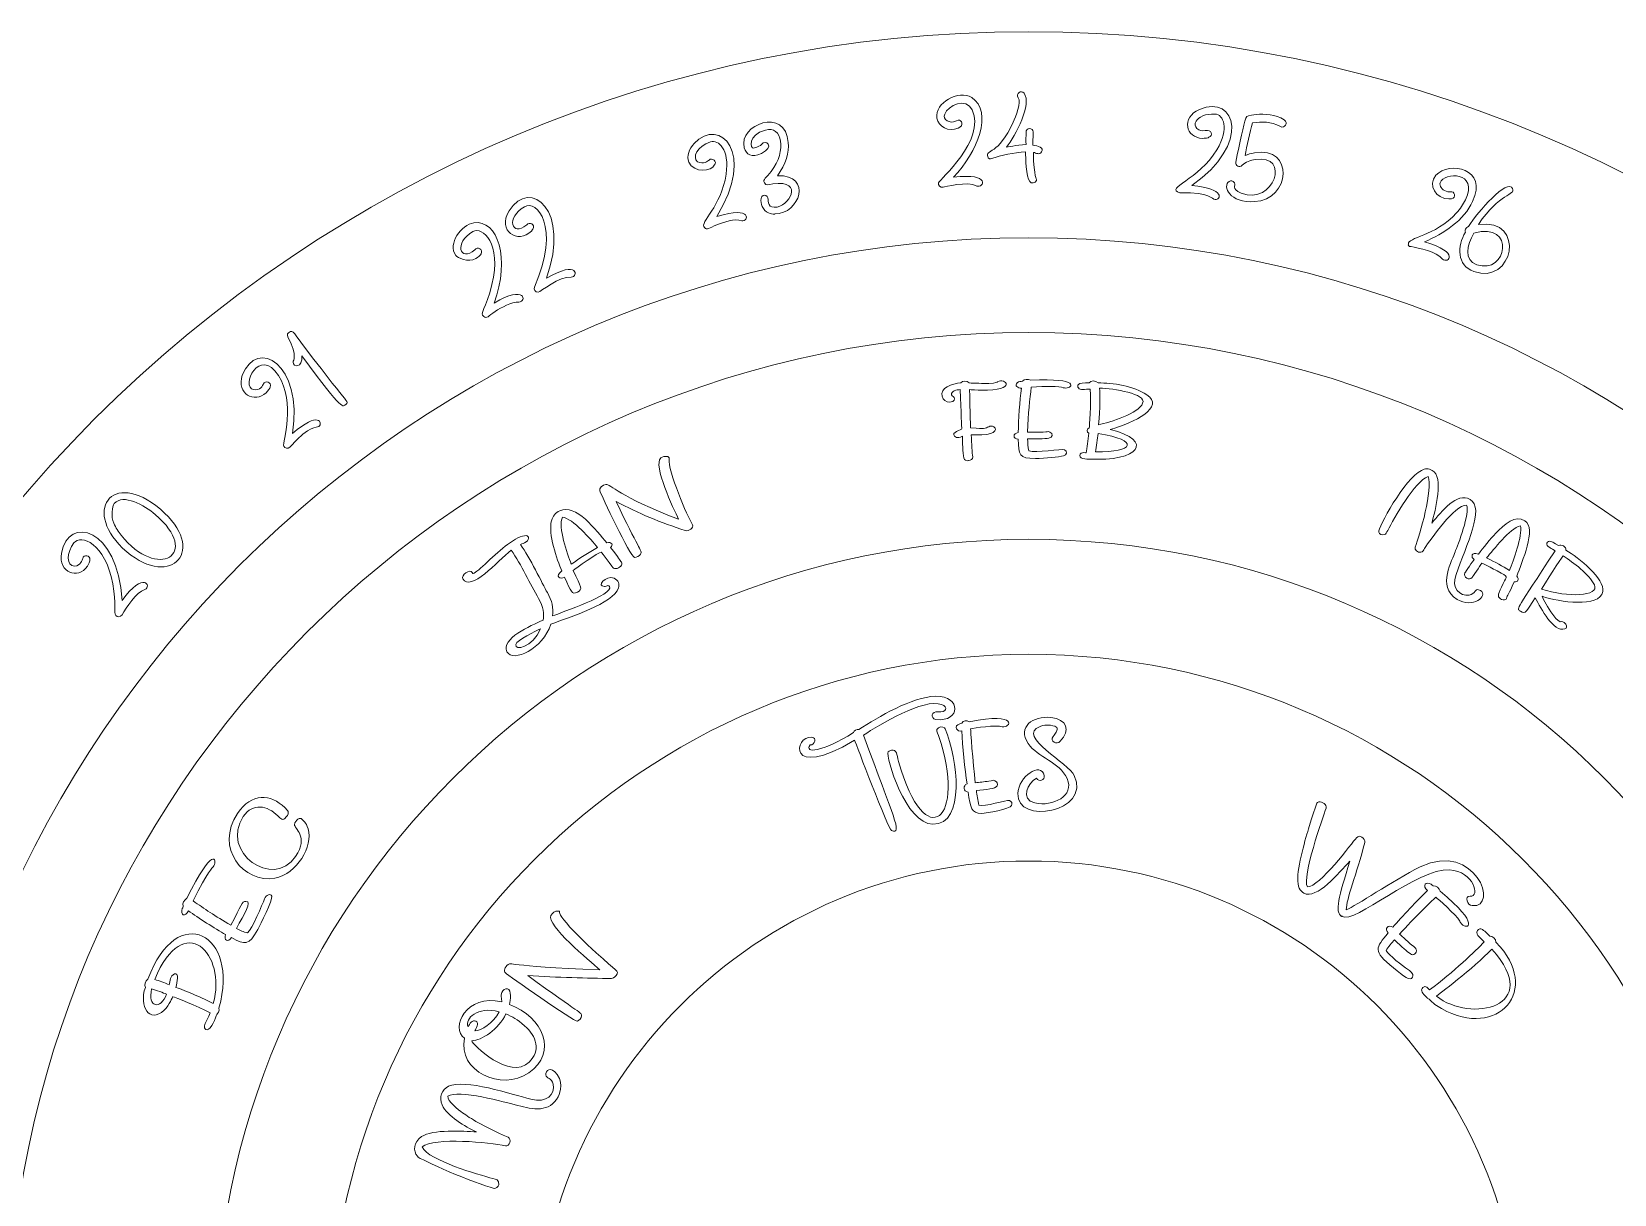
# Model space of a CAD drawing. Header units: inches. Extents: x 0.4 to 23.6, y -0.3 to 8.3.
# Drawn here: x 6.09 to 10.333, y 4.427 to 7.544 of the extents above; entities that cross this region are included whole.
import ezdxf

# ---------------------------------------------------------------- set-up
doc = ezdxf.new("R2010")
doc.units = ezdxf.units.IN
doc.header["$MEASUREMENT"] = 0
doc.layers.add('_U+0421_U+043B_U+043E_U+0439 1', color=7, linetype='Continuous')

msp = doc.modelspace()

# ---------------------------------------------------------------- linework, layer by layer
at = {"layer": '_U+0421_U+043B_U+043E_U+0439 1', "color": 1, "lineweight": 9, "true_color": 0xff0000}
for points in [[(8.7625, 0.4556), (6.8083, 0.4556), (5.2181, 2.0458), (5.2181, 4), (5.2181, 5.9542), (6.8083, 7.5444), (8.7625, 7.5444), (10.7167, 7.5444), (12.3083, 5.9542), (12.3083, 4), (12.3083, 2.0458), (10.7181, 0.4556), (8.7625, 0.4556)], [(8.7625, 6.9917), (7.1125, 6.9917), (5.7708, 5.65), (5.7708, 4), (5.7708, 2.35), (7.1125, 1.0083), (8.7625, 1.0083), (10.4125, 1.0083), (11.7542, 2.35), (11.7542, 4), (11.7542, 5.65), (10.4125, 6.9917), (8.7625, 6.9917)], [(8.7625, 1.2625), (7.2528, 1.2625), (6.025, 2.4903), (6.025, 4), (6.025, 5.5097), (7.2542, 6.7375), (8.7625, 6.7375), (10.2722, 6.7375), (11.5, 5.5097), (11.5, 4), (11.5, 2.4903), (10.2722, 1.2625), (8.7625, 1.2625)], [(8.7625, 6.1833), (7.5583, 6.1833), (6.5792, 5.2042), (6.5792, 4), (6.5792, 2.7958), (7.5583, 1.8167), (8.7625, 1.8167), (9.9667, 1.8167), (10.9458, 2.7958), (10.9458, 4), (10.9458, 5.2042), (9.9667, 6.1833), (8.7625, 6.1833)], [(8.7625, 2.125), (7.7292, 2.125), (6.8875, 2.9667), (6.8875, 4), (6.8875, 5.0333), (7.7292, 5.875), (8.7625, 5.875), (9.7958, 5.875), (10.6375, 5.0333), (10.6375, 4), (10.6375, 2.9667), (9.7972, 2.125), (8.7625, 2.125)], [(8.7625, 5.3208), (8.0333, 5.3208), (7.4417, 4.7278), (7.4417, 4), (7.4417, 3.2722), (8.0347, 2.6792), (8.7625, 2.6792), (9.4917, 2.6792), (10.0833, 3.2722), (10.0833, 4), (10.0833, 4.7278), (9.4917, 5.3208), (8.7625, 5.3208)]]:
    msp.add_open_spline(points, degree=3, knots=[0, 0, 0, 0, 1, 1, 1, 2, 2, 2, 3, 3, 3, 4, 4, 4, 4], dxfattribs=at)
at = {"layer": '_U+0421_U+043B_U+043E_U+0439 1', "lineweight": 0}
for points, knots in [([(8.5736, 7.2861), (8.5778, 7.2875), (8.5792, 7.2889), (8.5792, 7.2889), (8.5903, 7.2972), (8.5792, 7.3125), (8.5694, 7.3056), (8.5694, 7.3056), (8.5681, 7.3056), (8.5667, 7.3042), (8.5514, 7.2972), (8.5306, 7.3083), (8.5375, 7.3236), (8.5458, 7.3458), (8.5958, 7.3694), (8.6111, 7.3347), (8.6486, 7.2528), (8.5222, 7.1472), (8.5208, 7.1389), (8.5194, 7.1333), (8.525, 7.125), (8.5333, 7.1278), (8.5347, 7.1278), (8.6, 7.1444), (8.6236, 7.1306), (8.6403, 7.1236), (8.6653, 7.1667), (8.5611, 7.1542), (8.625, 7.2208), (8.6681, 7.3292), (8.6097, 7.3681), (8.575, 7.3889), (8.5097, 7.3542), (8.5167, 7.3125), (8.5194, 7.2889), (8.5486, 7.275), (8.5736, 7.2861)], [0, 0, 0, 0, 1, 1, 1, 2, 2, 2, 3, 3, 3, 4, 4, 4, 5, 5, 5, 6, 6, 6, 7, 7, 7, 8, 8, 8, 9, 9, 9, 10, 10, 10, 11, 11, 11, 12, 12, 12, 12]), ([(8.6625, 7.2042), (8.6889, 7.2125), (8.7222, 7.2208), (8.7542, 7.2222), (8.7542, 7.2083), (8.7556, 7.1542), (8.7653, 7.1431), (8.7694, 7.1361), (8.7806, 7.1375), (8.7833, 7.1458), (8.7847, 7.1514), (8.7764, 7.15), (8.775, 7.2208), (8.7819, 7.2194), (8.7917, 7.2125), (8.7972, 7.2222), (8.8042, 7.2333), (8.7875, 7.2389), (8.7736, 7.2403), (8.7736, 7.2625), (8.7764, 7.275), (8.7722, 7.2819), (8.7681, 7.2861), (8.7611, 7.2861), (8.7583, 7.2819), (8.7542, 7.2778), (8.7556, 7.2722), (8.7556, 7.2694), (8.7556, 7.2569), (8.7542, 7.2667), (8.7556, 7.2417), (8.7292, 7.2403), (8.7042, 7.2347), (8.7028, 7.2347), (8.7278, 7.2653), (8.7722, 7.3514), (8.75, 7.3792), (8.7431, 7.3889), (8.7264, 7.3792), (8.7347, 7.3667), (8.7431, 7.3569), (8.7278, 7.3153), (8.7208, 7.3014), (8.6819, 7.2139), (8.6458, 7.2278), (8.6528, 7.2097), (8.6528, 7.2028), (8.6611, 7.2028), (8.6625, 7.2042)], [0, 0, 0, 0, 1, 1, 1, 2, 2, 2, 3, 3, 3, 4, 4, 4, 5, 5, 5, 6, 6, 6, 7, 7, 7, 8, 8, 8, 9, 9, 9, 10, 10, 10, 11, 11, 11, 12, 12, 12, 13, 13, 13, 14, 14, 14, 15, 15, 15, 16, 16, 16, 16]), ([(8.0889, 7.1583), (8.1111, 7.1875), (8.1208, 7.2222), (8.1181, 7.2472), (8.1111, 7.3431), (7.9833, 7.2958), (8, 7.2333), (8.0056, 7.2139), (8.0194, 7.2056), (8.0458, 7.2181), (8.0847, 7.2361), (8.0556, 7.2569), (8.0472, 7.2431), (8.0417, 7.2375), (8.0389, 7.2361), (8.025, 7.2319), (8.0167, 7.2292), (8.0083, 7.2681), (8.0569, 7.2806), (8.1014, 7.2931), (8.1153, 7.2264), (8.0722, 7.1694), (8.0597, 7.1528), (8.0486, 7.1486), (8.0542, 7.1389), (8.0583, 7.1306), (8.0639, 7.1347), (8.0764, 7.1361), (8.1639, 7.1486), (8.1194, 7.0722), (8.0806, 7.0736), (8.0583, 7.0736), (8.0681, 7.0944), (8.0611, 7.1028), (8.0569, 7.1069), (8.0514, 7.1069), (8.0472, 7.1028), (8.0431, 7.0986), (8.0431, 7.0764), (8.0556, 7.0653), (8.0667, 7.0542), (8.0833, 7.0542), (8.0819, 7.0556), (8.1486, 7.0556), (8.1847, 7.1611), (8.0889, 7.1583)], [0, 0, 0, 0, 1, 1, 1, 2, 2, 2, 3, 3, 3, 4, 4, 4, 5, 5, 5, 6, 6, 6, 7, 7, 7, 8, 8, 8, 9, 9, 9, 10, 10, 10, 11, 11, 11, 12, 12, 12, 13, 13, 13, 14, 14, 14, 15, 15, 15, 15]), ([(9.1681, 7.1125), (9.2528, 7.1139), (9.2514, 7.0958), (9.2625, 7.0944), (9.2764, 7.0917), (9.2931, 7.1236), (9.2, 7.1319), (9.3597, 7.2431), (9.3181, 7.3778), (9.2208, 7.3361), (9.1694, 7.3139), (9.1847, 7.2597), (9.2278, 7.2583), (9.2347, 7.2583), (9.2444, 7.2597), (9.2458, 7.2611), (9.2569, 7.2653), (9.2542, 7.2833), (9.2361, 7.2792), (9.2194, 7.275), (9.2014, 7.2903), (9.2111, 7.3042), (9.2181, 7.3153), (9.2361, 7.325), (9.2625, 7.3236), (9.2833, 7.3222), (9.3028, 7.2861), (9.2667, 7.2278), (9.2194, 7.1472), (9.125, 7.125), (9.1681, 7.1125)], [0, 0, 0, 0, 1, 1, 1, 2, 2, 2, 3, 3, 3, 4, 4, 4, 5, 5, 5, 6, 6, 6, 7, 7, 7, 8, 8, 8, 9, 9, 9, 10, 10, 10, 10]), ([(7.9194, 7.1861), (7.9292, 7.1958), (7.9139, 7.2083), (7.9056, 7.2), (7.9014, 7.1972), (7.8917, 7.1875), (7.875, 7.1958), (7.8597, 7.2069), (7.8736, 7.2375), (7.9097, 7.2486), (7.9306, 7.2556), (7.9611, 7.2292), (7.9514, 7.1625), (7.9389, 7.075), (7.8792, 7.0333), (7.8931, 7.0194), (7.9, 7.0111), (7.9056, 7.0181), (7.9264, 7.0264), (7.9444, 7.0333), (7.975, 7.0444), (7.9931, 7.0375), (8.0111, 7.0333), (8.025, 7.0792), (7.9264, 7.0486), (8.0319, 7.2194), (7.9347, 7.3181), (7.8653, 7.2444), (7.8528, 7.2306), (7.8444, 7.2111), (7.8514, 7.1944), (7.8653, 7.1639), (7.9139, 7.1708), (7.9194, 7.1861)], [0, 0, 0, 0, 1, 1, 1, 2, 2, 2, 3, 3, 3, 4, 4, 4, 5, 5, 5, 6, 6, 6, 7, 7, 7, 8, 8, 8, 9, 9, 9, 10, 10, 10, 11, 11, 11, 11]), ([(9.3681, 7.2194), (9.3583, 7.2181), (9.35, 7.2153), (9.3431, 7.2125), (9.3472, 7.2375), (9.3556, 7.275), (9.3625, 7.3), (9.3889, 7.3028), (9.4111, 7.3042), (9.4375, 7.2903), (9.4486, 7.2833), (9.4597, 7.3), (9.4472, 7.3083), (9.4236, 7.3222), (9.3958, 7.325), (9.3722, 7.3222), (9.3528, 7.3194), (9.3472, 7.3194), (9.3444, 7.3125), (9.3389, 7.2931), (9.3278, 7.2486), (9.3181, 7.1944), (9.3167, 7.1847), (9.3278, 7.1792), (9.3347, 7.1861), (9.3431, 7.1944), (9.3583, 7.2), (9.3694, 7.2014), (9.4667, 7.2181), (9.4208, 7.0778), (9.3319, 7.1111), (9.3028, 7.1264), (9.3194, 7.1292), (9.3139, 7.1389), (9.3111, 7.1444), (9.3042, 7.1458), (9.3, 7.1431), (9.2806, 7.1306), (9.3014, 7.0833), (9.3681, 7.0889), (9.4653, 7.0931), (9.475, 7.2389), (9.3681, 7.2194)], [0, 0, 0, 0, 1, 1, 1, 2, 2, 2, 3, 3, 3, 4, 4, 4, 5, 5, 5, 6, 6, 6, 7, 7, 7, 8, 8, 8, 9, 9, 9, 10, 10, 10, 11, 11, 11, 12, 12, 12, 13, 13, 13, 14, 14, 14, 14]), ([(9.7875, 6.9681), (9.8069, 6.9639), (9.8569, 6.9556), (9.8722, 6.9347), (9.8861, 6.9208), (9.9222, 6.9528), (9.8236, 6.9806), (9.8736, 7.0028), (9.9306, 7.0389), (9.9528, 7.0889), (9.9944, 7.1778), (9.8903, 7.1986), (9.8542, 7.1597), (9.8306, 7.1333), (9.8556, 7.0958), (9.8889, 7.0958), (9.8931, 7.0958), (9.8944, 7.0958), (9.8958, 7.0958), (9.9097, 7.0986), (9.9042, 7.1181), (9.8931, 7.1153), (9.8903, 7.1153), (9.8889, 7.1139), (9.8819, 7.1167), (9.8694, 7.1194), (9.8639, 7.1319), (9.8653, 7.1389), (9.8764, 7.1681), (9.9694, 7.1708), (9.9333, 7.0931), (9.9278, 7.0819), (9.9194, 7.0694), (9.9097, 7.0583), (9.85, 6.9944), (9.7778, 6.9931), (9.7806, 6.975), (9.7792, 6.9722), (9.7819, 6.9681), (9.7875, 6.9681)], [0, 0, 0, 0, 1, 1, 1, 2, 2, 2, 3, 3, 3, 4, 4, 4, 5, 5, 5, 6, 6, 6, 7, 7, 7, 8, 8, 8, 9, 9, 9, 10, 10, 10, 11, 11, 11, 12, 12, 12, 13, 13, 13, 13]), ([(7.4292, 7.0097), (7.4319, 7.0139), (7.4333, 7.0139), (7.4333, 7.0153), (7.4403, 7.0278), (7.4236, 7.0361), (7.4167, 7.0264), (7.3764, 6.9917), (7.3597, 7.0472), (7.4111, 7.075), (7.4417, 7.0944), (7.5097, 7.0236), (7.4375, 6.8597), (7.4347, 6.8528), (7.4403, 6.8458), (7.4472, 6.8458), (7.4542, 6.8458), (7.5042, 6.8903), (7.5361, 6.8861), (7.5556, 6.8861), (7.5569, 6.9347), (7.4694, 6.8833), (7.5361, 7.0653), (7.4264, 7.1542), (7.3694, 7.0639), (7.3361, 7.0097), (7.3944, 6.9736), (7.4292, 7.0097)], [0, 0, 0, 0, 1, 1, 1, 2, 2, 2, 3, 3, 3, 4, 4, 4, 5, 5, 5, 6, 6, 6, 7, 7, 7, 8, 8, 8, 9, 9, 9, 9]), ([(9.9417, 7.0222), (9.9653, 7.0611), (10.0472, 7.1528), (10.0597, 7.1236), (10.0681, 7.1056), (10.025, 7.1125), (9.9681, 7.0278), (10.0986, 7.0444), (10.0611, 6.8625), (9.9556, 6.9014), (9.9097, 6.9181), (9.9111, 6.9694), (9.9333, 7.0069), (9.9333, 7.0083), (9.9319, 7.0111), (9.9333, 7.0153), (9.9361, 7.0194), (9.9389, 7.0208), (9.9417, 7.0222)], [0, 0, 0, 0, 1, 1, 1, 2, 2, 2, 3, 3, 3, 4, 4, 4, 5, 5, 5, 6, 6, 6, 6]), ([(7.2806, 6.9361), (7.2847, 6.9389), (7.2944, 6.9458), (7.2944, 6.9486), (7.3014, 6.9611), (7.2847, 6.9694), (7.2778, 6.9597), (7.2375, 6.925), (7.2208, 6.9792), (7.2722, 7.0083), (7.2986, 7.0236), (7.35, 6.9764), (7.3236, 6.8667), (7.3083, 6.8), (7.2889, 6.7889), (7.3014, 6.7806), (7.3097, 6.7736), (7.3139, 6.7819), (7.3319, 6.7944), (7.3486, 6.8042), (7.3764, 6.8208), (7.3958, 6.8194), (7.4167, 6.8194), (7.4153, 6.8681), (7.3292, 6.8167), (7.3736, 6.9361), (7.3389, 7.0417), (7.275, 7.0319), (7.2417, 7.0264), (7.2042, 6.9764), (7.2264, 6.9444), (7.2306, 6.9389), (7.2597, 6.9236), (7.2806, 6.9361)], [0, 0, 0, 0, 1, 1, 1, 2, 2, 2, 3, 3, 3, 4, 4, 4, 5, 5, 5, 6, 6, 6, 7, 7, 7, 8, 8, 8, 9, 9, 9, 10, 10, 10, 11, 11, 11, 11]), ([(9.9556, 7.0042), (9.9375, 6.9708), (9.9278, 6.9333), (9.9639, 6.9194), (10.0444, 6.8917), (10.0708, 7.0361), (9.9556, 7.0042)], [0, 0, 0, 0, 1, 1, 1, 2, 2, 2, 2]), ([(6.7181, 6.5764), (6.7222, 6.5806), (6.7292, 6.5889), (6.7292, 6.5917), (6.7333, 6.6056), (6.7153, 6.6097), (6.7111, 6.6), (6.7083, 6.5958), (6.7028, 6.5819), (6.6847, 6.5847), (6.6486, 6.5917), (6.7, 6.7028), (6.7514, 6.6222), (6.7972, 6.5514), (6.7625, 6.4417), (6.7653, 6.4333), (6.7681, 6.4278), (6.7764, 6.425), (6.7819, 6.4306), (6.8389, 6.4931), (6.8514, 6.4806), (6.8597, 6.4861), (6.8708, 6.4944), (6.8597, 6.5292), (6.7889, 6.4667), (6.8181, 6.6556), (6.6931, 6.7236), (6.6542, 6.6236), (6.6375, 6.5722), (6.6875, 6.5472), (6.7181, 6.5764)], [0, 0, 0, 0, 1, 1, 1, 2, 2, 2, 3, 3, 3, 4, 4, 4, 5, 5, 5, 6, 6, 6, 7, 7, 7, 8, 8, 8, 9, 9, 9, 10, 10, 10, 10]), ([(6.7903, 6.6583), (6.7903, 6.6444), (6.8167, 6.6417), (6.8139, 6.675), (6.9306, 6.5167), (6.9222, 6.5417), (6.9319, 6.5444), (6.9417, 6.5556), (6.9431, 6.5347), (6.7986, 6.7292), (6.7958, 6.7333), (6.7931, 6.7361), (6.7931, 6.7361), (6.7875, 6.7458), (6.7708, 6.7375), (6.7764, 6.7264), (6.8042, 6.6694), (6.7903, 6.6653), (6.7903, 6.6583)], [0, 0, 0, 0, 1, 1, 1, 2, 2, 2, 3, 3, 3, 4, 4, 4, 5, 5, 5, 6, 6, 6, 6]), ([(8.5639, 6.4597), (8.5708, 6.4528), (8.5792, 6.4569), (8.5847, 6.4597), (8.5847, 6.4458), (8.5861, 6.4153), (8.5889, 6.4014), (8.5903, 6.3958), (8.5958, 6.3931), (8.6014, 6.3944), (8.6014, 6.3944), (8.6014, 6.3958), (8.6014, 6.3958), (8.6014, 6.3958), (8.6014, 6.3944), (8.6014, 6.3944), (8.6069, 6.3944), (8.6139, 6.3986), (8.6125, 6.4042), (8.6111, 6.4153), (8.6097, 6.4389), (8.6083, 6.4639), (8.6139, 6.4639), (8.6153, 6.4639), (8.6208, 6.4639), (8.6694, 6.4597), (8.6806, 6.4778), (8.6694, 6.4847), (8.6583, 6.4917), (8.6528, 6.4806), (8.6417, 6.4806), (8.6347, 6.4806), (8.6319, 6.4806), (8.6069, 6.4819), (8.6056, 6.5083), (8.6042, 6.5819), (8.6042, 6.5847), (8.6056, 6.5847), (8.6278, 6.5833), (8.6347, 6.5833), (8.7361, 6.5806), (8.6986, 6.6194), (8.6792, 6.6056), (8.6778, 6.6056), (8.6764, 6.6014), (8.6556, 6.6014), (8.6403, 6.6014), (8.6167, 6.6014), (8.6028, 6.6028), (8.5972, 6.6097), (8.5847, 6.6083), (8.5806, 6.6028), (8.5569, 6.6014), (8.5236, 6.5889), (8.5306, 6.5667), (8.5361, 6.5458), (8.5639, 6.5486), (8.5639, 6.5597), (8.5639, 6.5667), (8.5569, 6.5653), (8.5556, 6.5708), (8.5542, 6.5806), (8.5694, 6.5847), (8.5792, 6.5847), (8.5806, 6.525), (8.5833, 6.4806), (8.5833, 6.4806), (8.5833, 6.4764), (8.5528, 6.4708), (8.5639, 6.4597)], [0, 0, 0, 0, 1, 1, 1, 2, 2, 2, 3, 3, 3, 4, 4, 4, 5, 5, 5, 6, 6, 6, 7, 7, 7, 8, 8, 8, 9, 9, 9, 10, 10, 10, 11, 11, 11, 12, 12, 12, 13, 13, 13, 14, 14, 14, 15, 15, 15, 16, 16, 16, 17, 17, 17, 18, 18, 18, 19, 19, 19, 20, 20, 20, 21, 21, 21, 22, 22, 22, 23, 23, 23, 23]), ([(8.7458, 6.6069), (8.7417, 6.6069), (8.7361, 6.6069), (8.7319, 6.6028), (8.7236, 6.5958), (8.7333, 6.5875), (8.7431, 6.5889), (8.7389, 6.5556), (8.7347, 6.5028), (8.7347, 6.4694), (8.7194, 6.4681), (8.7194, 6.4528), (8.7347, 6.4514), (8.7361, 6.4097), (8.7361, 6.4), (8.7806, 6.4), (8.8069, 6.4), (8.8444, 6.4042), (8.8556, 6.4069), (8.8653, 6.4083), (8.8681, 6.4194), (8.8583, 6.4236), (8.8514, 6.4264), (8.7806, 6.4139), (8.7625, 6.4208), (8.7611, 6.4306), (8.7597, 6.4431), (8.7597, 6.4528), (8.7778, 6.4528), (8.8056, 6.4528), (8.8167, 6.4542), (8.8278, 6.4556), (8.8292, 6.4667), (8.8194, 6.4708), (8.8139, 6.4736), (8.8125, 6.4708), (8.8014, 6.4708), (8.7875, 6.4708), (8.7736, 6.4708), (8.7597, 6.4708), (8.7611, 6.5222), (8.7653, 6.5583), (8.7694, 6.5917), (8.8556, 6.5958), (8.85, 6.5889), (8.8625, 6.5889), (8.8792, 6.5889), (8.9042, 6.6167), (8.7681, 6.6097), (8.7611, 6.6125), (8.75, 6.6139), (8.7458, 6.6069)], [0, 0, 0, 0, 1, 1, 1, 2, 2, 2, 3, 3, 3, 4, 4, 4, 5, 5, 5, 6, 6, 6, 7, 7, 7, 8, 8, 8, 9, 9, 9, 10, 10, 10, 11, 11, 11, 12, 12, 12, 13, 13, 13, 14, 14, 14, 15, 15, 15, 16, 16, 16, 17, 17, 17, 17]), ([(8.9806, 6.4778), (9.1014, 6.4486), (9.0583, 6.3903), (8.9236, 6.3986), (8.9236, 6.3986), (8.9236, 6.3986), (8.9236, 6.3986), (8.9181, 6.3986), (8.9069, 6.3986), (8.9028, 6.4014), (8.8986, 6.4056), (8.8986, 6.4111), (8.9028, 6.4139), (8.9069, 6.4167), (8.9153, 6.4153), (8.9167, 6.4153), (8.9194, 6.4278), (8.9208, 6.45), (8.9236, 6.4681), (8.9181, 6.4708), (8.9167, 6.4792), (8.925, 6.4819), (8.925, 6.4833), (8.9306, 6.5486), (8.9278, 6.5861), (8.9111, 6.5861), (8.9097, 6.5847), (8.9083, 6.5847), (8.8972, 6.5833), (8.8903, 6.5931), (8.8958, 6.5986), (8.9, 6.6028), (8.9097, 6.6028), (8.925, 6.6028), (8.9278, 6.6097), (8.9431, 6.6097), (8.9486, 6.6028), (8.9875, 6.6028), (9.0444, 6.5944), (9.0792, 6.5708), (9.1292, 6.5389), (9.0472, 6.4958), (8.9806, 6.4778)], [0, 0, 0, 0, 1, 1, 1, 2, 2, 2, 3, 3, 3, 4, 4, 4, 5, 5, 5, 6, 6, 6, 7, 7, 7, 8, 8, 8, 9, 9, 9, 10, 10, 10, 11, 11, 11, 12, 12, 12, 13, 13, 13, 14, 14, 14, 14]), ([(8.9528, 6.5889), (8.9542, 6.5708), (8.9542, 6.5361), (8.95, 6.4903), (8.9806, 6.4972), (9.0583, 6.5208), (9.0681, 6.5486), (9.0792, 6.5736), (8.9903, 6.5875), (8.9528, 6.5889)], [0, 0, 0, 0, 1, 1, 1, 2, 2, 2, 3, 3, 3, 3]), ([(8.9486, 6.4667), (8.9472, 6.4528), (8.9444, 6.4319), (8.9417, 6.4181), (9.0458, 6.4153), (9.0625, 6.45), (8.9486, 6.4667)], [0, 0, 0, 0, 1, 1, 1, 2, 2, 2, 2]), ([(7.7056, 6.1347), (7.7111, 6.1347), (7.7194, 6.1389), (7.7222, 6.1431), (7.7278, 6.1528), (7.7153, 6.1597), (7.6569, 6.2847), (7.7153, 6.2528), (7.7778, 6.2278), (7.8417, 6.2069), (7.8514, 6.2042), (7.8653, 6.2139), (7.8611, 6.2222), (7.8486, 6.2431), (7.7944, 6.3681), (7.7986, 6.3986), (7.8, 6.4069), (7.7861, 6.4083), (7.7764, 6.4014), (7.7542, 6.3833), (7.8111, 6.2639), (7.8236, 6.2375), (7.6639, 6.2972), (7.6417, 6.3319), (7.6292, 6.3306), (7.6194, 6.3292), (7.6111, 6.3194), (7.6125, 6.3139), (7.6167, 6.3028), (7.6944, 6.1361), (7.7056, 6.1347)], [0, 0, 0, 0, 1, 1, 1, 2, 2, 2, 3, 3, 3, 4, 4, 4, 5, 5, 5, 6, 6, 6, 7, 7, 7, 8, 8, 8, 9, 9, 9, 10, 10, 10, 10]), ([(6.4347, 6.2639), (6.5625, 6.1556), (6.4653, 6.0486), (6.3444, 6.15), (6.2208, 6.2556), (6.3042, 6.375), (6.4347, 6.2639)], [0, 0, 0, 0, 1, 1, 1, 2, 2, 2, 2]), ([(9.7153, 6.1958), (9.7208, 6.1972), (9.7222, 6.2014), (9.725, 6.2069), (9.7417, 6.2389), (9.7986, 6.3403), (9.8333, 6.3514), (9.8472, 6.3208), (9.8111, 6.1931), (9.7986, 6.1625), (9.7972, 6.1556), (9.8042, 6.1472), (9.8139, 6.1486), (9.8194, 6.15), (9.8208, 6.1542), (9.8236, 6.1583), (9.8403, 6.1847), (9.9056, 6.275), (9.9361, 6.275), (9.9361, 6.275), (9.9361, 6.275), (9.9361, 6.275), (9.9472, 6.2569), (9.9125, 6.1653), (9.9056, 6.15), (9.9014, 6.1292), (9.8528, 6.0569), (9.9111, 6.0222), (9.9528, 5.9972), (9.9958, 6.0319), (9.9736, 6.0458), (9.9583, 6.0556), (9.9611, 6.0361), (9.9431, 6.0333), (9.9194, 6.0306), (9.8944, 6.0514), (9.9083, 6.0889), (9.9361, 6.1694), (9.9861, 6.2667), (9.9458, 6.2903), (9.9111, 6.3111), (9.8694, 6.2583), (9.8431, 6.2264), (9.8528, 6.2611), (9.8764, 6.3514), (9.8444, 6.3681), (9.8347, 6.3736), (9.825, 6.3736), (9.8153, 6.3681), (9.7708, 6.3472), (9.6972, 6.2111), (9.7014, 6.2028), (9.7028, 6.1972), (9.7083, 6.1944), (9.7153, 6.1958)], [0, 0, 0, 0, 1, 1, 1, 2, 2, 2, 3, 3, 3, 4, 4, 4, 5, 5, 5, 6, 6, 6, 7, 7, 7, 8, 8, 8, 9, 9, 9, 10, 10, 10, 11, 11, 11, 12, 12, 12, 13, 13, 13, 14, 14, 14, 15, 15, 15, 16, 16, 16, 17, 17, 17, 18, 18, 18, 18]), ([(6.3292, 6.1944), (6.4278, 6.0708), (6.5458, 6.1431), (6.4208, 6.25), (6.3917, 6.275), (6.3347, 6.3069), (6.3111, 6.2792), (6.3056, 6.2722), (6.3014, 6.2444), (6.3097, 6.2264), (6.3153, 6.2139), (6.3222, 6.2042), (6.3292, 6.1944)], [0, 0, 0, 0, 1, 1, 1, 2, 2, 2, 3, 3, 3, 4, 4, 4, 4]), ([(7.6319, 6.1736), (7.6444, 6.1778), (7.65, 6.1681), (7.6417, 6.1611), (7.6653, 6.1319), (7.6653, 6.1278), (7.6708, 6.1222), (7.6722, 6.1208), (7.6722, 6.1167), (7.6708, 6.1139), (7.6667, 6.1056), (7.6514, 6.1014), (7.6472, 6.1083), (7.6472, 6.1083), (7.6181, 6.1486), (7.6167, 6.1486), (7.6111, 6.15), (7.5458, 6.1042), (7.5417, 6.1), (7.5625, 6.0528), (7.5681, 6.05), (7.5528, 6.0417), (7.5375, 6.0333), (7.5361, 6.0431), (7.5181, 6.0819), (7.5056, 6.075), (7.4917, 6.0833), (7.5111, 6.0986), (7.4972, 6.1292), (7.4736, 6.1986), (7.4833, 6.2333), (7.4861, 6.2458), (7.4944, 6.2542), (7.5056, 6.2597), (7.5472, 6.2819), (7.6042, 6.2056), (7.6319, 6.1736)], [0, 0, 0, 0, 1, 1, 1, 2, 2, 2, 3, 3, 3, 4, 4, 4, 5, 5, 5, 6, 6, 6, 7, 7, 7, 8, 8, 8, 9, 9, 9, 10, 10, 10, 11, 11, 11, 12, 12, 12, 12]), ([(6.2389, 6.1111), (6.2417, 6.1153), (6.2472, 6.1264), (6.2458, 6.1278), (6.2472, 6.1417), (6.2278, 6.1431), (6.2264, 6.1319), (6.225, 6.1278), (6.2222, 6.1139), (6.2042, 6.1111), (6.1819, 6.1111), (6.1833, 6.1486), (6.2028, 6.1736), (6.2208, 6.1986), (6.2875, 6.1722), (6.3069, 6.0639), (6.3167, 6.0083), (6.3097, 5.9875), (6.3153, 5.9792), (6.3181, 5.975), (6.3278, 5.9736), (6.3319, 5.9806), (6.3444, 6), (6.3681, 6.0417), (6.3931, 6.0486), (6.4125, 6.0569), (6.3903, 6.1), (6.3319, 6.0194), (6.3222, 6.2153), (6.1861, 6.2486), (6.1694, 6.1458), (6.1611, 6.0931), (6.2139, 6.075), (6.2389, 6.1111)], [0, 0, 0, 0, 1, 1, 1, 2, 2, 2, 3, 3, 3, 4, 4, 4, 5, 5, 5, 6, 6, 6, 7, 7, 7, 8, 8, 8, 9, 9, 9, 10, 10, 10, 11, 11, 11, 11]), ([(7.5125, 6.2431), (7.5, 6.2153), (7.525, 6.1458), (7.5361, 6.1167), (7.5583, 6.1319), (7.5833, 6.1486), (7.6069, 6.1611), (7.5889, 6.1833), (7.5403, 6.2389), (7.5125, 6.2431)], [0, 0, 0, 0, 1, 1, 1, 2, 2, 2, 3, 3, 3, 3]), ([(10.0931, 6.2333), (10.125, 6.2125), (10.0847, 6.1222), (10.0708, 6.0847), (10.0792, 6.0764), (10.0736, 6.0681), (10.0639, 6.0694), (10.05, 6.0347), (10.0458, 6.0333), (10.0431, 6.025), (10.0431, 6.0222), (10.0389, 6.0208), (10.0347, 6.0208), (10.0306, 6.0208), (10.0292, 6.0222), (10.0278, 6.0236), (10.0167, 6.0306), (10.0222, 6.0361), (10.0347, 6.0653), (10.0444, 6.0861), (10.0528, 6.0806), (10.0181, 6.0986), (10.0056, 6.1056), (9.9944, 6.1111), (9.9778, 6.1194), (9.9722, 6.1111), (9.9528, 6.0833), (9.9514, 6.0806), (9.9444, 6.0708), (9.9264, 6.0833), (9.9319, 6.0931), (9.9333, 6.0958), (9.9542, 6.1264), (9.9569, 6.1292), (9.9472, 6.1347), (9.9486, 6.1514), (9.9681, 6.1431), (9.9792, 6.1583), (10.0028, 6.1875), (10.0139, 6.1986), (10.0389, 6.2236), (10.0667, 6.25), (10.0931, 6.2333)], [0, 0, 0, 0, 1, 1, 1, 2, 2, 2, 3, 3, 3, 4, 4, 4, 5, 5, 5, 6, 6, 6, 7, 7, 7, 8, 8, 8, 9, 9, 9, 10, 10, 10, 11, 11, 11, 12, 12, 12, 13, 13, 13, 14, 14, 14, 14]), ([(7.6625, 6.0528), (7.65, 6.0111), (7.5306, 5.975), (7.4819, 5.9556), (7.4597, 5.8903), (7.3806, 5.8514), (7.3639, 5.8819), (7.3472, 5.9167), (7.4264, 5.9514), (7.4611, 5.9667), (7.4639, 5.9819), (7.4611, 6.0028), (7.4486, 6.025), (7.4264, 6.0625), (7.4028, 6.1153), (7.375, 6.1542), (7.3389, 6.125), (7.2653, 6.0403), (7.2458, 6.0778), (7.2389, 6.0861), (7.2653, 6.1056), (7.2708, 6.0944), (7.2722, 6.0917), (7.2736, 6.0917), (7.2736, 6.0917), (7.2847, 6.0944), (7.3333, 6.1458), (7.3653, 6.1694), (7.3778, 6.1792), (7.3958, 6.1903), (7.4111, 6.1931), (7.4222, 6.1958), (7.4264, 6.1847), (7.4153, 6.1764), (7.4083, 6.1722), (7.4056, 6.1722), (7.4, 6.1694), (7.425, 6.1347), (7.4583, 6.0653), (7.4722, 6.0403), (7.4847, 6.0194), (7.4889, 5.9986), (7.4861, 5.9778), (7.5097, 5.9875), (7.6514, 6.0347), (7.6389, 6.0569), (7.6375, 6.0583), (7.6361, 6.0597), (7.6347, 6.0597), (7.6319, 6.0583), (7.6278, 6.0569), (7.625, 6.0569), (7.6028, 6.0569), (7.6278, 6.0875), (7.6514, 6.0792), (7.6625, 6.0736), (7.6667, 6.0625), (7.6625, 6.0528)], [0, 0, 0, 0, 1, 1, 1, 2, 2, 2, 3, 3, 3, 4, 4, 4, 5, 5, 5, 6, 6, 6, 7, 7, 7, 8, 8, 8, 9, 9, 9, 10, 10, 10, 11, 11, 11, 12, 12, 12, 13, 13, 13, 14, 14, 14, 15, 15, 15, 16, 16, 16, 17, 17, 17, 18, 18, 18, 19, 19, 19, 19]), ([(9.9903, 6.1333), (10.0139, 6.1222), (10.0333, 6.1111), (10.0514, 6.1), (10.0611, 6.125), (10.0875, 6.1931), (10.0806, 6.2194), (10.0528, 6.2125), (10.0083, 6.1556), (9.9903, 6.1333)], [0, 0, 0, 0, 1, 1, 1, 2, 2, 2, 3, 3, 3, 3]), ([(10.1653, 6.1764), (10.1681, 6.175), (10.1694, 6.175), (10.1833, 6.1667), (10.1903, 6.1708), (10.2042, 6.1639), (10.2028, 6.1542), (10.2361, 6.1347), (10.3083, 6.0778), (10.3014, 6.0431), (10.2931, 5.9986), (10.1847, 6.0153), (10.1389, 6.0306), (10.1389, 6.0306), (10.1431, 6.0222), (10.1431, 6.0222), (10.1736, 5.9639), (10.1861, 5.9639), (10.1875, 5.9625), (10.1903, 5.9625), (10.1972, 5.9639), (10.2028, 5.9556), (10.2056, 5.95), (10.2056, 5.9444), (10.2, 5.9431), (10.1694, 5.9333), (10.1361, 5.9972), (10.1208, 6.0264), (10.0958, 5.9889), (10.0958, 5.9819), (10.0806, 5.9903), (10.0694, 5.9986), (10.0694, 5.9917), (10.1736, 6.1528), (10.1625, 6.1597), (10.1611, 6.1597), (10.1597, 6.1611), (10.1458, 6.1667), (10.15, 6.1833), (10.1653, 6.1764)], [0, 0, 0, 0, 1, 1, 1, 2, 2, 2, 3, 3, 3, 4, 4, 4, 5, 5, 5, 6, 6, 6, 7, 7, 7, 8, 8, 8, 9, 9, 9, 10, 10, 10, 11, 11, 11, 12, 12, 12, 13, 13, 13, 13]), ([(10.1375, 6.05), (10.2083, 6.0264), (10.2931, 6.0306), (10.2792, 6.0611), (10.2653, 6.0903), (10.2222, 6.1208), (10.1958, 6.1389), (10.1972, 6.1431), (10.1639, 6.0931), (10.1375, 6.05)], [0, 0, 0, 0, 1, 1, 1, 2, 2, 2, 3, 3, 3, 3]), ([(7.4542, 5.9431), (7.4417, 5.9375), (7.3903, 5.9139), (7.3875, 5.9014), (7.3833, 5.8819), (7.4319, 5.8944), (7.4542, 5.9431)], [0, 0, 0, 0, 1, 1, 1, 2, 2, 2, 2]), ([(8.2958, 5.6444), (8.2986, 5.6375), (8.3861, 5.4069), (8.3944, 5.4028), (8.4264, 5.3903), (8.4, 5.4389), (8.3194, 5.6583), (8.3625, 5.6861), (8.4819, 5.7583), (8.5292, 5.7403), (8.5472, 5.7333), (8.5431, 5.7181), (8.5194, 5.7208), (8.5028, 5.7236), (8.4972, 5.7042), (8.5139, 5.7), (8.5806, 5.6931), (8.5833, 5.7639), (8.5125, 5.7625), (8.45, 5.7611), (8.3597, 5.7069), (8.3069, 5.6736), (8.3014, 5.6736), (8.2944, 5.6708), (8.2931, 5.6653), (8.2069, 5.6111), (8.1597, 5.6097), (8.1764, 5.6319), (8.1903, 5.6319), (8.1958, 5.6514), (8.1806, 5.6528), (8.1347, 5.6583), (8.1111, 5.5347), (8.2958, 5.6444)], [0, 0, 0, 0, 1, 1, 1, 2, 2, 2, 3, 3, 3, 4, 4, 4, 5, 5, 5, 6, 6, 6, 7, 7, 7, 8, 8, 8, 9, 9, 9, 10, 10, 10, 11, 11, 11, 11]), ([(8.6, 5.5056), (8.6069, 5.4625), (8.6083, 5.4486), (8.6361, 5.4486), (8.65, 5.4486), (8.7125, 5.4597), (8.7167, 5.4694), (8.7194, 5.475), (8.7167, 5.4806), (8.7111, 5.4833), (8.7042, 5.4861), (8.6431, 5.4639), (8.6292, 5.4708), (8.6264, 5.4833), (8.6236, 5.4972), (8.6222, 5.5097), (8.6486, 5.5125), (8.6736, 5.5139), (8.6778, 5.5222), (8.6806, 5.5278), (8.6778, 5.5333), (8.6722, 5.5361), (8.6667, 5.5389), (8.6653, 5.5361), (8.6556, 5.5347), (8.6431, 5.5333), (8.6306, 5.5319), (8.6194, 5.5306), (8.6125, 5.5861), (8.6069, 5.6736), (8.6069, 5.675), (8.6153, 5.6778), (8.6764, 5.6861), (8.6917, 5.6806), (8.7125, 5.6764), (8.7403, 5.7208), (8.6028, 5.6944), (8.5972, 5.6986), (8.5861, 5.6972), (8.5833, 5.6903), (8.5819, 5.6903), (8.5792, 5.6889), (8.5778, 5.6889), (8.5597, 5.6833), (8.5708, 5.6653), (8.5833, 5.6694), (8.5847, 5.6306), (8.5917, 5.5653), (8.5972, 5.5278), (8.5861, 5.5236), (8.5861, 5.5069), (8.6, 5.5056)], [0, 0, 0, 0, 1, 1, 1, 2, 2, 2, 3, 3, 3, 4, 4, 4, 5, 5, 5, 6, 6, 6, 7, 7, 7, 8, 8, 8, 9, 9, 9, 10, 10, 10, 11, 11, 11, 12, 12, 12, 13, 13, 13, 14, 14, 14, 15, 15, 15, 16, 16, 16, 17, 17, 17, 17]), ([(8.7931, 5.6819), (8.8014, 5.6847), (8.8097, 5.6861), (8.8208, 5.6847), (8.8403, 5.6819), (8.8417, 5.6778), (8.8361, 5.6667), (8.8347, 5.6625), (8.8319, 5.6597), (8.8278, 5.6542), (8.8181, 5.6431), (8.8389, 5.6306), (8.8472, 5.6417), (8.875, 5.6722), (8.8653, 5.7), (8.8222, 5.7056), (8.7736, 5.7111), (8.7319, 5.6792), (8.7611, 5.6361), (8.7875, 5.5972), (8.8444, 5.5875), (8.8653, 5.5417), (8.8875, 5.4958), (8.8264, 5.4653), (8.7792, 5.4764), (8.7389, 5.4861), (8.7597, 5.5306), (8.7833, 5.5431), (8.7889, 5.5319), (8.8069, 5.5375), (8.8042, 5.55), (8.7944, 5.5875), (8.7361, 5.5486), (8.7333, 5.5014), (8.7292, 5.4181), (8.9306, 5.45), (8.8847, 5.55), (8.8722, 5.5819), (8.7264, 5.6556), (8.7931, 5.6819)], [0, 0, 0, 0, 1, 1, 1, 2, 2, 2, 3, 3, 3, 4, 4, 4, 5, 5, 5, 6, 6, 6, 7, 7, 7, 8, 8, 8, 9, 9, 9, 10, 10, 10, 11, 11, 11, 12, 12, 12, 13, 13, 13, 13]), ([(8.4139, 5.5875), (8.4083, 5.6069), (8.4097, 5.6208), (8.3944, 5.6181), (8.3917, 5.6167), (8.3889, 5.6153), (8.3861, 5.6139), (8.3778, 5.6014), (8.4333, 5.4194), (8.5056, 5.4194), (8.5944, 5.4194), (8.5722, 5.5944), (8.5389, 5.675), (8.5375, 5.6792), (8.5278, 5.6833), (8.5208, 5.6778), (8.5125, 5.6722), (8.5167, 5.6667), (8.5208, 5.6569), (8.5986, 5.4333), (8.4847, 5.3333), (8.4139, 5.5875)], [0, 0, 0, 0, 1, 1, 1, 2, 2, 2, 3, 3, 3, 4, 4, 4, 5, 5, 5, 6, 6, 6, 7, 7, 7, 7]), ([(6.7417, 5.275), (6.8014, 5.2861), (6.8444, 5.3611), (6.8306, 5.4069), (6.825, 5.4264), (6.8181, 5.4278), (6.8139, 5.4333), (6.8111, 5.4389), (6.7958, 5.4319), (6.7944, 5.4181), (6.7931, 5.4083), (6.8333, 5.3875), (6.7972, 5.3333), (6.7375, 5.2431), (6.5931, 5.3444), (6.6569, 5.4403), (6.6819, 5.4778), (6.7222, 5.4694), (6.75, 5.4417), (6.7569, 5.4347), (6.7625, 5.4264), (6.7722, 5.4389), (6.7833, 5.4514), (6.775, 5.4569), (6.7681, 5.4639), (6.7306, 5.5014), (6.6792, 5.5042), (6.6417, 5.4486), (6.5792, 5.3556), (6.6583, 5.2597), (6.7417, 5.275)], [0, 0, 0, 0, 1, 1, 1, 2, 2, 2, 3, 3, 3, 4, 4, 4, 5, 5, 5, 6, 6, 6, 7, 7, 7, 8, 8, 8, 9, 9, 9, 10, 10, 10, 10]), ([(9.5, 5.2347), (9.5347, 5.2167), (9.5944, 5.2889), (9.6236, 5.3208), (9.5944, 5.2236), (9.5819, 5.1847), (9.6014, 5.1722), (9.6014, 5.1722), (9.6028, 5.1736), (9.6028, 5.1736), (9.6028, 5.1736), (9.6028, 5.1722), (9.6028, 5.1722), (9.6347, 5.15), (9.8056, 5.3028), (9.8903, 5.2972), (9.9569, 5.2931), (9.9736, 5.2236), (9.9458, 5.2264), (9.9292, 5.2278), (9.9389, 5.2014), (9.9514, 5.2014), (10.025, 5.1931), (9.9611, 5.375), (9.8125, 5.3056), (9.7361, 5.2667), (9.6403, 5.2), (9.6139, 5.1903), (9.6139, 5.2181), (9.6417, 5.2861), (9.6639, 5.3708), (9.6653, 5.3819), (9.6486, 5.3931), (9.6417, 5.3833), (9.6292, 5.3694), (9.5417, 5.25), (9.5097, 5.2514), (9.4944, 5.2764), (9.5514, 5.4389), (9.5597, 5.4625), (9.5625, 5.4722), (9.55, 5.4806), (9.5403, 5.4792), (9.5347, 5.4778), (9.5361, 5.4819), (9.5125, 5.4069), (9.5028, 5.3736), (9.4792, 5.2944), (9.4847, 5.2597), (9.4875, 5.2403), (9.4986, 5.2361), (9.5, 5.2347)], [0, 0, 0, 0, 1, 1, 1, 2, 2, 2, 3, 3, 3, 4, 4, 4, 5, 5, 5, 6, 6, 6, 7, 7, 7, 8, 8, 8, 9, 9, 9, 10, 10, 10, 11, 11, 11, 12, 12, 12, 13, 13, 13, 14, 14, 14, 15, 15, 15, 16, 16, 16, 17, 17, 17, 17]), ([(6.4931, 5.1931), (6.4903, 5.1861), (6.4931, 5.1778), (6.4958, 5.1764), (6.5, 5.175), (6.5056, 5.1792), (6.5097, 5.1875), (6.5361, 5.1681), (6.5806, 5.1403), (6.6097, 5.1236), (6.6028, 5.1083), (6.6167, 5.1014), (6.625, 5.1153), (6.6625, 5.0958), (6.6708, 5.0931), (6.6958, 5.1375), (6.7028, 5.15), (6.7361, 5.2167), (6.7333, 5.2264), (6.7306, 5.2347), (6.7181, 5.2306), (6.7139, 5.2194), (6.7083, 5.2042), (6.6806, 5.1389), (6.6681, 5.1278), (6.6583, 5.1306), (6.6472, 5.1347), (6.6389, 5.1403), (6.6583, 5.1778), (6.6819, 5.2125), (6.6639, 5.2125), (6.6528, 5.2125), (6.6528, 5.2028), (6.6236, 5.1486), (6.5806, 5.1736), (6.5528, 5.1931), (6.5222, 5.2139), (6.5625, 5.2958), (6.5736, 5.3), (6.5778, 5.3083), (6.5875, 5.3236), (6.5764, 5.3653), (6.5056, 5.2208), (6.4986, 5.2167), (6.4931, 5.2069), (6.4958, 5.2), (6.4958, 5.1958), (6.4944, 5.1944), (6.4931, 5.1931)], [0, 0, 0, 0, 1, 1, 1, 2, 2, 2, 3, 3, 3, 4, 4, 4, 5, 5, 5, 6, 6, 6, 7, 7, 7, 8, 8, 8, 9, 9, 9, 10, 10, 10, 11, 11, 11, 12, 12, 12, 13, 13, 13, 14, 14, 14, 15, 15, 15, 16, 16, 16, 16]), ([(9.7403, 5.0347), (9.7681, 5.0125), (9.7861, 4.9958), (9.7917, 5.0097), (9.7958, 5.0194), (9.7847, 5.0264), (9.7778, 5.0306), (9.7667, 5.0389), (9.7264, 5.0694), (9.7208, 5.0806), (9.7264, 5.0903), (9.7361, 5.1014), (9.7431, 5.1097), (9.7639, 5.0903), (9.7764, 5.0778), (9.7861, 5.0722), (9.7944, 5.0653), (9.8042, 5.0736), (9.8014, 5.0833), (9.8, 5.0889), (9.7986, 5.0875), (9.7778, 5.1056), (9.7694, 5.1139), (9.7653, 5.1167), (9.7569, 5.125), (9.7931, 5.1653), (9.8528, 5.2236), (9.8542, 5.2236), (9.8583, 5.2208), (9.9083, 5.1764), (9.9181, 5.1597), (9.9208, 5.1556), (9.9208, 5.1542), (9.9236, 5.1514), (9.9375, 5.1361), (9.9778, 5.1472), (9.8653, 5.2403), (9.8639, 5.2472), (9.8556, 5.2556), (9.8472, 5.2542), (9.8444, 5.2556), (9.8431, 5.2569), (9.8417, 5.2583), (9.8264, 5.2681), (9.8167, 5.2542), (9.8319, 5.2417), (9.8056, 5.2167), (9.7625, 5.1708), (9.7389, 5.1431), (9.7264, 5.1514), (9.7153, 5.1389), (9.7264, 5.1278), (9.6931, 5.0875), (9.6833, 5.0806), (9.7403, 5.0347)], [0, 0, 0, 0, 1, 1, 1, 2, 2, 2, 3, 3, 3, 4, 4, 4, 5, 5, 5, 6, 6, 6, 7, 7, 7, 8, 8, 8, 9, 9, 9, 10, 10, 10, 11, 11, 11, 12, 12, 12, 13, 13, 13, 14, 14, 14, 15, 15, 15, 16, 16, 16, 17, 17, 17, 18, 18, 18, 18]), ([(6.5681, 4.9139), (6.5333, 4.9319), (6.4736, 4.9556), (6.4681, 4.9569), (6.4667, 4.9556), (6.4597, 4.9361), (6.4444, 4.9208), (6.4056, 4.8847), (6.3764, 4.9306), (6.3944, 4.9819), (6.3903, 4.9875), (6.3944, 5), (6.4014, 5.0042), (6.4792, 5.2153), (6.6486, 5.1264), (6.5917, 4.9264), (6.5944, 4.9181), (6.5875, 4.9111), (6.5861, 4.9097), (6.5833, 4.9028), (6.5708, 4.8681), (6.5597, 4.8681), (6.5556, 4.8681), (6.5528, 4.8722), (6.5528, 4.8764), (6.5528, 4.8847), (6.5569, 4.8875), (6.5681, 4.9139)], [0, 0, 0, 0, 1, 1, 1, 2, 2, 2, 3, 3, 3, 4, 4, 4, 5, 5, 5, 6, 6, 6, 7, 7, 7, 8, 8, 8, 9, 9, 9, 9]), ([(6.5764, 4.9389), (6.6139, 5.0722), (6.4972, 5.1931), (6.4194, 5.0028), (6.4319, 5), (6.4458, 4.9944), (6.4583, 4.9889), (6.4611, 4.9986), (6.4611, 5.0139), (6.4722, 5.0181), (6.4861, 5.0222), (6.4792, 4.9958), (6.4764, 4.9819), (6.4889, 4.9778), (6.5264, 4.9639), (6.5764, 4.9389)], [0, 0, 0, 0, 1, 1, 1, 2, 2, 2, 3, 3, 3, 4, 4, 4, 5, 5, 5, 5]), ([(7.6569, 5.0139), (7.6653, 5.0264), (7.6583, 5.0236), (7.6028, 5.075), (7.4694, 5.1972), (7.5167, 5.1847), (7.5, 5.1861), (7.4931, 5.1875), (7.4861, 5.1819), (7.4819, 5.175), (7.4681, 5.1486), (7.5861, 5.0528), (7.6125, 5.0292), (7.3528, 5.0389), (7.3792, 5.05), (7.3667, 5.0431), (7.3583, 5.0375), (7.3542, 5.025), (7.3597, 5.0208), (7.3639, 5.0167), (7.5444, 4.8889), (7.5528, 4.8917), (7.5583, 4.8931), (7.5639, 4.9), (7.5639, 4.9056), (7.5639, 4.9153), (7.5639, 4.9083), (7.4194, 5.0139), (7.4986, 5.0083), (7.5806, 5.0069), (7.6444, 5.0056), (7.6458, 5.0069), (7.6528, 5.0069), (7.6569, 5.0139)], [0, 0, 0, 0, 1, 1, 1, 2, 2, 2, 3, 3, 3, 4, 4, 4, 5, 5, 5, 6, 6, 6, 7, 7, 7, 8, 8, 8, 9, 9, 9, 10, 10, 10, 11, 11, 11, 11]), ([(9.8694, 4.925), (9.8569, 4.9319), (9.8458, 4.9403), (9.8361, 4.95), (9.8333, 4.9514), (9.8306, 4.9528), (9.8292, 4.9556), (9.8292, 4.9556), (9.8278, 4.9569), (9.8278, 4.9569), (9.8194, 4.9653), (9.8111, 4.9736), (9.8194, 4.9819), (9.8264, 4.9875), (9.8333, 4.9806), (9.8375, 4.975), (9.9, 5.0222), (9.9625, 5.0806), (9.9833, 5.1042), (9.9764, 5.1111), (9.9736, 5.1139), (9.9722, 5.1153), (9.9722, 5.1153), (9.9722, 5.1153), (9.9722, 5.1153), (9.9694, 5.1181), (9.9667, 5.1194), (9.9653, 5.125), (9.9625, 5.1333), (9.9667, 5.1375), (9.9722, 5.1389), (9.9792, 5.1389), (9.9833, 5.1347), (9.9986, 5.1194), (10.0056, 5.1208), (10.0153, 5.1125), (10.0153, 5.1028), (10.1403, 4.975), (10.0208, 4.8403), (9.8694, 4.925)], [0, 0, 0, 0, 1, 1, 1, 2, 2, 2, 3, 3, 3, 4, 4, 4, 5, 5, 5, 6, 6, 6, 7, 7, 7, 8, 8, 8, 9, 9, 9, 10, 10, 10, 11, 11, 11, 12, 12, 12, 13, 13, 13, 13]), ([(10.0042, 5.0847), (9.9556, 5.0333), (9.8569, 4.9597), (9.8556, 4.9583), (9.9472, 4.8861), (10.1444, 4.9278), (10.0042, 5.0847)], [0, 0, 0, 0, 1, 1, 1, 2, 2, 2, 2]), ([(6.4514, 4.9639), (6.4431, 4.9667), (6.4236, 4.975), (6.4111, 4.9778), (6.4, 4.9278), (6.4347, 4.9208), (6.4514, 4.9639)], [0, 0, 0, 0, 1, 1, 1, 2, 2, 2, 2]), ([(7.25, 4.8458), (7.2111, 4.8722), (7.2542, 4.9667), (7.35, 4.9431), (7.35, 4.9583), (7.3458, 4.9583), (7.35, 4.9681), (7.3528, 4.975), (7.3597, 4.9792), (7.3653, 4.9778), (7.3764, 4.9764), (7.3736, 4.9472), (7.3708, 4.9361), (7.4611, 4.9028), (7.5014, 4.8069), (7.4222, 4.7528), (7.3486, 4.7014), (7.2306, 4.7583), (7.25, 4.8458)], [0, 0, 0, 0, 1, 1, 1, 2, 2, 2, 3, 3, 3, 4, 4, 4, 5, 5, 5, 6, 6, 6, 6]), ([(7.2597, 4.8764), (7.2639, 4.8847), (7.2708, 4.8958), (7.2806, 4.8917), (7.2903, 4.8861), (7.2806, 4.8708), (7.2778, 4.8653), (7.2944, 4.8653), (7.3278, 4.8861), (7.3431, 4.9167), (7.2847, 4.9319), (7.25, 4.8986), (7.2597, 4.8764)], [0, 0, 0, 0, 1, 1, 1, 2, 2, 2, 3, 3, 3, 4, 4, 4, 4]), ([(7.2694, 4.8389), (7.2694, 4.8306), (7.3722, 4.7306), (7.4236, 4.7819), (7.4556, 4.8125), (7.4431, 4.85), (7.4111, 4.8792), (7.3917, 4.8972), (7.3778, 4.9028), (7.3611, 4.9111), (7.3417, 4.8694), (7.2958, 4.8389), (7.2694, 4.8389)], [0, 0, 0, 0, 1, 1, 1, 2, 2, 2, 3, 3, 3, 4, 4, 4, 4]), ([(7.3292, 4.4431), (7.3347, 4.4417), (7.3403, 4.4472), (7.3417, 4.4528), (7.3444, 4.4667), (7.3333, 4.4681), (7.3264, 4.4694), (7.2861, 4.4806), (7.1556, 4.5167), (7.1361, 4.5542), (7.1694, 4.5806), (7.3181, 4.5667), (7.3597, 4.5569), (7.3708, 4.5556), (7.3778, 4.575), (7.3667, 4.5806), (7.2958, 4.6111), (7.2667, 4.6306), (7.2444, 4.6458), (7.2347, 4.6528), (7.2028, 4.6778), (7.2056, 4.6903), (7.2306, 4.7097), (7.3611, 4.6736), (7.3931, 4.6653), (7.4333, 4.6542), (7.4778, 4.6458), (7.5014, 4.6889), (7.5014, 4.6903), (7.5194, 4.7208), (7.4986, 4.7486), (7.4806, 4.7722), (7.4667, 4.7583), (7.4681, 4.7472), (7.4694, 4.7375), (7.4833, 4.7403), (7.4875, 4.7222), (7.4931, 4.6958), (7.4708, 4.6708), (7.4278, 4.6819), (7.3764, 4.6958), (7.25, 4.7375), (7.2069, 4.7167), (7.1903, 4.7083), (7.1806, 4.6875), (7.1903, 4.6667), (7.2028, 4.6375), (7.2528, 4.6083), (7.2819, 4.5944), (7.2458, 4.5972), (7.1653, 4.6014), (7.1347, 4.5819), (7.1125, 4.5667), (7.1125, 4.5431), (7.1236, 4.5292), (7.1278, 4.5208), (7.2792, 4.4556), (7.3292, 4.4431)], [0, 0, 0, 0, 1, 1, 1, 2, 2, 2, 3, 3, 3, 4, 4, 4, 5, 5, 5, 6, 6, 6, 7, 7, 7, 8, 8, 8, 9, 9, 9, 10, 10, 10, 11, 11, 11, 12, 12, 12, 13, 13, 13, 14, 14, 14, 15, 15, 15, 16, 16, 16, 17, 17, 17, 18, 18, 18, 19, 19, 19, 19])]:
    msp.add_open_spline(points, degree=3, knots=knots, dxfattribs=at)

doc.saveas('drawing.dxf')
